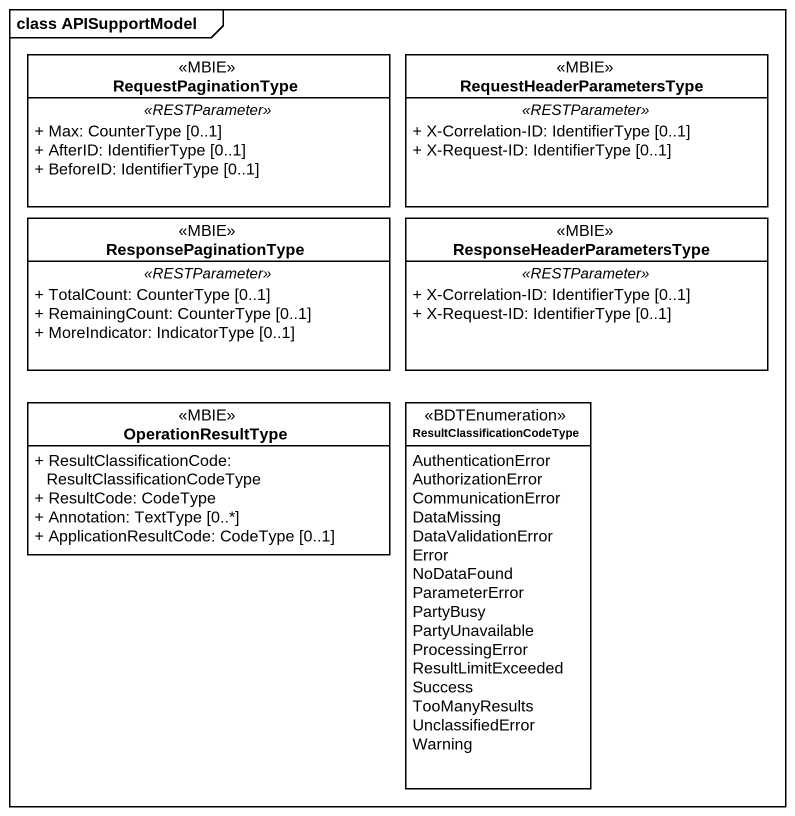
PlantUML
@startuml
mainframe class APISupportModel
hide circle
hide empty members
skinparam classAttributeIconSize 0
class RequestPaginationType <<MBIE>> {
  .. <<RESTParameter>> ..
  + Max: CounterType [0..1]
  + AfterID: IdentifierType [0..1]
  + BeforeID: IdentifierType [0..1]
}
class RequestHeaderParametersType <<MBIE>> {
  .. <<RESTParameter>> ..
  + X-Correlation-ID: IdentifierType [0..1]
  + X-Request-ID: IdentifierType [0..1]
}
class ResponsePaginationType <<MBIE>> {
  .. <<RESTParameter>> ..
  + TotalCount: CounterType [0..1]
  + RemainingCount: CounterType [0..1]
  + MoreIndicator: IndicatorType [0..1]
}
class ResponseHeaderParametersType <<MBIE>> {
  .. <<RESTParameter>> ..
  + X-Correlation-ID: IdentifierType [0..1]
  + X-Request-ID: IdentifierType [0..1]
}
class OperationResultType <<MBIE>> {
  + ResultClassificationCode: ResultClassificationCodeType
  + ResultCode: CodeType
  + Annotation: TextType [0..*]
  + ApplicationResultCode: CodeType [0..1]
}
enum ResultClassificationCodeType <<BDTEnumeration>> {
  AuthenticationError
  AuthorizationError
  CommunicationError
  DataMissing
  DataValidationError
  Error
  NoDataFound
  ParameterError
  PartyBusy
  PartyUnavailable
  ProcessingError
  ResultLimitExceeded
  Success
  TooManyResults
  UnclassifiedError
  Warning
}
@enduml
